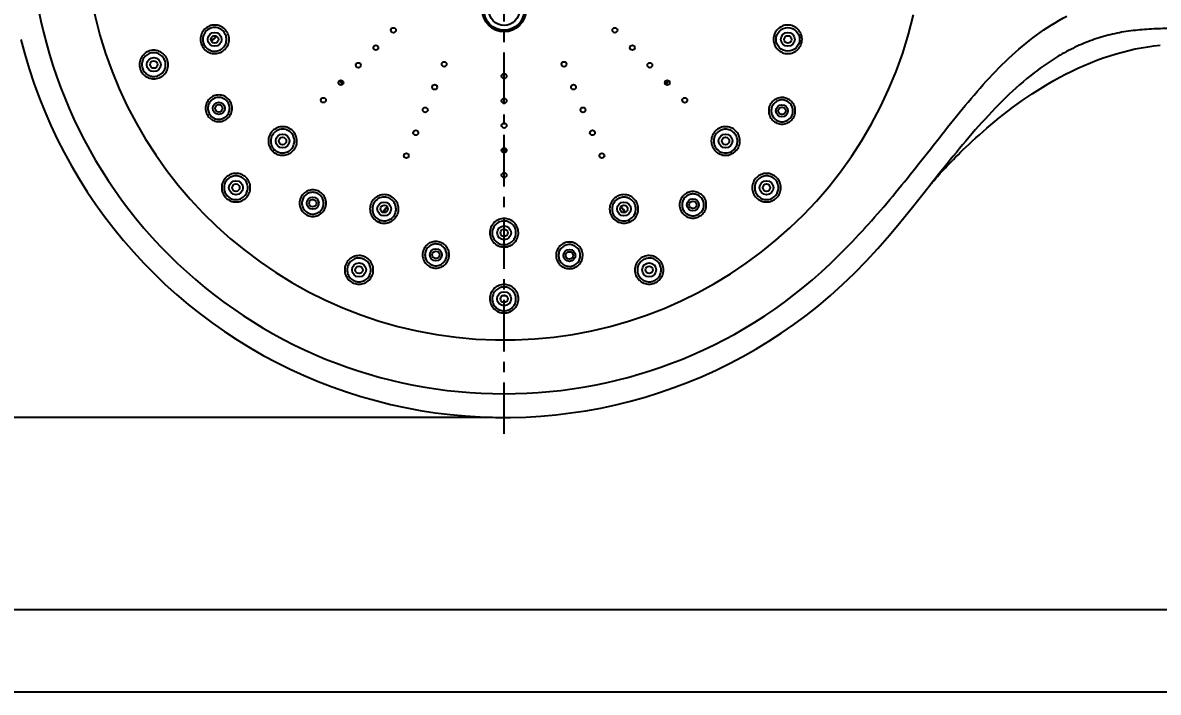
# Model space of a CAD drawing. Extents: x 2081 to 2501, y -23 to 274.
# Drawn here: x 2150.8 to 2288.6, y -23.4 to 57.8 of the extents above; entities that cross this region are included whole.
import ezdxf

# ---------------------------------------------------------------- set-up
doc = ezdxf.new("R2010")
doc.units = 0
doc.header["$LTSCALE"] = 10
doc.header["$MEASUREMENT"] = 0
doc.linetypes.add('CENTER', pattern=[2, 1.25, -0.25, 0.25, -0.25])
doc.layers.get('0').update_dxf_attribs({"color": 2, "linetype": 'CONTINUOUS'})
doc.layers.get('Defpoints').update_dxf_attribs({"linetype": 'CONTINUOUS'})
for name, color, linetype in [('AXES', 7, 'CONTINUOUS'), ('CENTER', 1, 'CENTER'), ('D', 2, 'CONTINUOUS'), ('LAYER_01', 7, 'CONTINUOUS'), ('TXT', 4, 'CONTINUOUS')]:
    doc.layers.add(name, color=color, linetype=linetype)
doc.styles.add('GHS', font='ROMANS.shx', dxfattribs={"bigfont": 'GHS.shx'})
doc.dimstyles.new('STANDARD$0', dxfattribs={"dimscale": 0, "dimtxt": 3.5, "dimasz": 3, "dimexe": 2, "dimexo": 1, "dimgap": 1, "dimtad": 3, "dimtoh": 1, "dimdec": 4, "dimdsep": 46, "dimtxsty": 'GHS', "dimcen": 2.5, "dimclrd": 256, "dimclre": 256, "dimclrt": 256, "dimadec": 0, "dimazin": 0, "dimtfac": 0.6, "dimtdec": 4, "dimtix": 1, "dimtmove": 2, "dimatfit": 3, "dimfxl": 0, "dimtolj": 1, "dimarcsym": 0})

# ---------------------------------------------------------------- blocks, each defined once
blk = doc.blocks.new('BORDER')
blk.add_line((0, 0), (1, 0))
blk = doc.blocks.new('HEAD BUTTOM')
at = {"color": 7, "linetype": 'Continuous'}
blk.add_line((1997.53, -291.99), (1997.94, -291.99), dxfattribs=at)
for points in [[(1939.12, -260.95), (1939.59, -262.74), (1940.11, -264.5), (1940.69, -266.25), (1941.33, -267.98), (1942.01, -269.69), (1942.75, -271.37), (1943.53, -273.04), (1944.37, -274.67), (1945.25, -276.28), (1946.18, -277.86), (1947.16, -279.42), (1948.19, -280.94), (1949.27, -282.43), (1950.39, -283.89)], [(2049.3, -278.75), (2049.38, -278.65), (2049.46, -278.54), (2049.56, -278.43), (2049.66, -278.31), (2049.77, -278.18), (2049.89, -278.04), (2050.02, -277.89), (2050.16, -277.73), (2050.31, -277.56), (2050.48, -277.37), (2050.65, -277.18), (2050.84, -276.97), (2051.05, -276.75), (2051.26, -276.52), (2051.49, -276.28), (2051.73, -276.03), (2051.98, -275.77), (2052.24, -275.5), (2052.51, -275.23), (2052.8, -274.94), (2053.11, -274.63), (2053.44, -274.31), (2053.79, -273.98), (2054.16, -273.63), (2054.55, -273.26), (2054.96, -272.89), (2055.39, -272.5), (2055.84, -272.1), (2056.31, -271.7), (2056.79, -271.3), (2057.28, -270.88), (2057.79, -270.47), (2058.32, -270.05), (2058.86, -269.63), (2059.42, -269.21), (2059.99, -268.79), (2060.58, -268.37), (2061.18, -267.95), (2061.8, -267.54), (2062.44, -267.13), (2063.09, -266.72), (2063.75, -266.32), (2064.44, -265.92), (2065.14, -265.53), (2065.85, -265.16), (2066.59, -264.79), (2067.33, -264.43), (2068.09, -264.09), (2068.86, -263.77), (2069.64, -263.47), (2070.42, -263.18), (2071.2, -262.92), (2071.98, -262.68), (2072.76, -262.47), (2073.53, -262.27), (2074.3, -262.1), (2075.07, -261.96), (2075.82, -261.83), (2076.57, -261.72), (2077.31, -261.64)], [(1950.39, -283.89), (1951.55, -285.32), (1952.76, -286.71), (1954.01, -288.06), (1955.3, -289.37), (1956.63, -290.65), (1958, -291.88), (1959.4, -293.07), (1960.84, -294.21), (1962.32, -295.32), (1963.82, -296.37), (1965.36, -297.38), (1966.93, -298.34), (1968.52, -299.25), (1970.14, -300.12), (1971.79, -300.93), (1973.46, -301.7), (1975.16, -302.41), (1976.88, -303.07), (1978.62, -303.68), (1980.37, -304.24), (1982.15, -304.74), (1983.93, -305.19), (1985.73, -305.58), (1987.54, -305.92), (1989.35, -306.2), (1991.18, -306.43), (1993.01, -306.6), (1994.84, -306.72), (1996.68, -306.78), (1998.51, -306.78), (2000.35, -306.73), (2002.18, -306.62), (2004.01, -306.46), (2005.84, -306.24), (2007.66, -305.97), (2009.47, -305.64), (2011.27, -305.25), (2013.06, -304.81), (2014.84, -304.31), (2016.6, -303.76), (2018.34, -303.16), (2020.07, -302.5), (2021.77, -301.8), (2023.44, -301.04), (2025.08, -300.24), (2026.69, -299.39), (2028.27, -298.5), (2029.83, -297.55), (2031.35, -296.56), (2032.87, -295.51), (2034.37, -294.4), (2035.86, -293.23), (2037.33, -291.99), (2038.79, -290.68), (2040.24, -289.29), (2041.67, -287.83), (2043.08, -286.3), (2044.47, -284.69), (2045.87, -283.03), (2047.27, -281.3), (2049.3, -278.75)]]:
    blk.add_lwpolyline(points, dxfattribs=at)
for radius, start, end in [(1.45, 21.5732, 54.3369), (1.5, 21.3903, 54.5026)]:
    blk.add_arc((2011.03, -282.47), radius, start, end, dxfattribs=at)
blk.add_open_spline([(2079.06, -259.61), (2078.31, -259.62), (2076.82, -259.65), (2074.59, -259.79), (2072.36, -260.1), (2070.16, -260.63), (2068.01, -261.4), (2065.93, -262.39), (2063.95, -263.59), (2061.42, -265.4), (2058.48, -268), (2055.25, -271.45), (2052.2, -275.09), (2050.23, -277.57), (2049.25, -278.81)], degree=3, knots=[0, 0, 0, 0, 0.060157, 0.120453, 0.180991, 0.241913, 0.303312, 0.36516, 0.427479, 0.490249, 0.616515, 0.743866, 0.871825, 1, 1, 1, 1], dxfattribs=at)
at = {"layer": 'AXES', "color": 7, "linetype": 'Continuous'}
for centre, radius, start, end in [((1961.65, -259.69), 1.45, 291.5732, 324.3369), ((1961.65, -259.69), 1.5, 291.3903, 324.5026), ((1979.7, -264.42), 2.5, 218.0744, 231.9199), ((1979.7, -264.42), 2.45, 218.1354, 231.8662), ((2015.76, -264.42), 2.45, 308.1354, 321.8662), ((2015.76, -264.42), 2.5, 308.0744, 321.9199), ((1997.73, -271.89), 2.5, 263.0744, 276.9199), ((1997.73, -271.89), 2.45, 263.1354, 276.8662), ((1984.43, -282.47), 1.5, 125.4957, 158.61), ((1984.43, -282.47), 1.45, 125.6675, 158.4275)]:
    blk.add_arc(centre, radius, start, end, dxfattribs=at)
at = {"layer": 'CENTER', "ltscale": 0.5}
blk.add_line((1997.74, -308.78), (1997.71, -184.01), dxfattribs=at)
at = {"layer": 'LAYER_01', "color": 7, "linetype": 'Continuous'}
for p, q in [((1961.05, -261.65), (1961.31, -261.53)), ((1969.68, -274.53), (1969.88, -274.32)), ((2025.86, -274.44), (2025.65, -274.25)), ((1982.58, -283.12), (1982.68, -282.85)), ((2012.99, -283.07), (2012.87, -282.81)), ((1997.79, -286.12), (1997.78, -285.83))]:
    blk.add_line(p, q, dxfattribs=at)
for centre, radius in [((1997.73, -257.4), 2.63), ((1997.73, -257.4), 2.43), ((1997.73, -257.39), 1.85), ((1962.62, -260.94), 0.841), ((1984.3, -259.83), 0.301), ((2011.17, -259.83), 0.301), ((2032.15, -260.94), 1.43), ((2032.15, -260.94), 0.841), ((1962.62, -260.94), 0.45), ((1982.17, -261.95), 0.301), ((2013.29, -261.95), 0.301), ((2032.15, -260.94), 0.45), ((1955.23, -264), 0.848), ((1955.23, -264), 0.45), ((1980.05, -264.07), 0.301), ((1990.46, -263.95), 0.301), ((2005, -263.95), 0.301), ((2015.41, -264.07), 0.301), ((1997.73, -265.39), 0.301), ((1977.93, -266.19), 0.302), ((1989.31, -266.72), 0.301), ((2006.15, -266.72), 0.301), ((2017.53, -266.19), 0.302), ((1963.12, -269.3), 0.731), ((1975.81, -268.31), 0.302), ((1997.73, -268.39), 0.301), ((2019.65, -268.32), 0.302), ((1963.12, -269.3), 0.45), ((1988.16, -269.49), 0.301), ((2007.3, -269.49), 0.301), ((2031.44, -269.6), 0.731), ((2031.44, -269.6), 0.45), ((1997.73, -271.39), 0.301), ((1970.86, -273.26), 0.841), ((1987.02, -272.26), 0.302), ((2008.45, -272.26), 0.302), ((2024.6, -273.26), 0.841), ((1970.86, -273.26), 0.45), ((1997.73, -274.39), 0.302), ((2024.6, -273.26), 0.45), ((1985.87, -275.04), 0.302), ((2009.59, -275.04), 0.302), ((1965.2, -278.92), 0.848), ((1997.73, -277.4), 0.302), ((2029.57, -278.92), 0.848), ((1965.2, -278.92), 0.45), ((2029.57, -278.92), 0.45), ((1974.52, -280.8), 0.731), ((1974.52, -280.8), 0.45), ((1983.19, -281.5), 0.841), ((2012.27, -281.5), 0.841), ((2020.64, -281), 0.731), ((2020.64, -281), 0.45), ((1983.19, -281.5), 0.45), ((2012.27, -281.5), 0.45), ((1997.73, -284.39), 0.841), ((1997.73, -284.39), 0.45), ((1989.46, -287.06), 0.731), ((2005.65, -287.13), 0.731), ((1989.46, -287.06), 0.45), ((2005.65, -287.13), 0.45), ((1980.13, -288.89), 0.848), ((1980.13, -288.89), 0.45), ((2015.33, -288.89), 0.848), ((2015.33, -288.89), 0.45), ((1997.73, -292.39), 0.848), ((1997.73, -292.39), 0.45)]:
    blk.add_circle(centre, radius, dxfattribs=at)
for centre, radius, start, end in [((1997.73, -246.39), 57.52, 45.017, 314.983), ((1997.73, -246.39), 51, 13.1166, 346.8834), ((1962.62, -260.94), 1.44, 22.4298, 202.5702), ((1962.62, -260.94), 1.44, 202.5, 204.3713), ((1970.86, -273.27), 1.44, 44.9298, 225.0702), ((2024.6, -273.27), 1.44, 134.9298, 315.0702), ((1970.86, -273.26), 1.44, 225, 226.8709), ((2024.6, -273.26), 1.44, 315, 316.8707), ((1983.19, -281.5), 1.44, 67.4298, 247.5702), ((2012.27, -281.51), 1.44, 112.4298, 292.5702), ((1983.19, -281.5), 1.44, 247.5, 249.3708), ((1997.73, -284.4), 1.44, 89.9298, 270.0702), ((2012.27, -281.5), 1.44, 292.5, 294.3693), ((1971.02, -219.73), 95.26, 315.0135, 317.7705), ((1997.73, -284.39), 1.44, 270, 271.833)]:
    blk.add_arc(centre, radius, start, end, dxfattribs=at)
for points, knots in [([(2041.55, -283.76), (2042.56, -282.65), (2044.53, -280.38), (2047.37, -276.89), (2050.14, -273.35), (2052.93, -269.82), (2055.81, -266.4), (2058.89, -263.19), (2062.25, -260.35), (2064.71, -258.8), (2065.99, -258.13)], [0, 0, 0, 0, 0.126309, 0.252619, 0.378911, 0.505086, 0.630866, 0.755696, 0.878863, 1, 1, 1, 1]), ([(1964.23, -260.27), (1964.14, -260.06), (1963.89, -259.67), (1963.31, -259.29), (1962.63, -259.15), (1961.95, -259.29), (1961.37, -259.67), (1960.99, -260.25), (1960.85, -260.93), (1960.94, -261.39), (1961.03, -261.6)], [0, 0, 0, 0, 0.125034, 0.250035, 0.375003, 0.499953, 0.624907, 0.749889, 0.874914, 1, 1, 1, 1]), ([(1961.05, -261.65), (1961.14, -261.85), (1961.41, -262.23), (1961.99, -262.59), (1962.67, -262.71), (1963.34, -262.57), (1963.9, -262.18), (1964.28, -261.6), (1964.41, -260.93), (1964.32, -260.48), (1964.23, -260.27)], [0, 0, 0, 0, 0.125058, 0.250076, 0.375057, 0.500012, 0.624959, 0.749927, 0.874935, 1, 1, 1, 1]), ([(2030.55, -260.27), (2030.46, -260.48), (2030.37, -260.94), (2030.5, -261.61), (2030.89, -262.19), (2031.46, -262.58), (2032.14, -262.71), (2032.82, -262.58), (2033.4, -262.19), (2033.66, -261.8), (2033.74, -261.6)], [0, 0, 0, 0, 0.125032, 0.250032, 0.375, 0.499952, 0.624907, 0.74989, 0.874916, 1, 1, 1, 1]), ([(2033.74, -261.6), (2033.83, -261.39), (2033.92, -260.93), (2033.79, -260.25), (2033.4, -259.68), (2032.82, -259.29), (2032.14, -259.16), (2031.46, -259.29), (2030.89, -259.68), (2030.63, -260.06), (2030.55, -260.27)], [0, 0, 0, 0, 0.125056, 0.250075, 0.375058, 0.500014, 0.624963, 0.749929, 0.874937, 1, 1, 1, 1]), ([(1961.31, -261.53), (1961.39, -261.7), (1961.61, -262.01), (1962.09, -262.31), (1962.65, -262.41), (1963.21, -262.29), (1963.67, -261.97), (1963.99, -261.49), (1964.09, -260.93), (1964.02, -260.56), (1963.95, -260.39)], [0, 0, 0, 0, 0.12504, 0.250052, 0.375041, 0.500012, 0.624975, 0.749949, 0.874951, 1, 1, 1, 1]), ([(1956.84, -263.33), (1956.75, -263.12), (1956.49, -262.74), (1955.92, -262.35), (1955.23, -262.21), (1954.55, -262.35), (1953.98, -262.73), (1953.59, -263.31), (1953.46, -263.99), (1953.55, -264.45), (1953.63, -264.66)], [0, 0, 0, 0, 0.12506, 0.250072, 0.375031, 0.499957, 0.624887, 0.749858, 0.874892, 1, 1, 1, 1]), ([(1956.55, -263.45), (1956.48, -263.28), (1956.27, -262.96), (1955.79, -262.63), (1955.22, -262.52), (1954.66, -262.63), (1954.18, -262.95), (1953.86, -263.43), (1953.75, -264), (1953.82, -264.38), (1953.9, -264.55)], [0, 0, 0, 0, 0.125037, 0.250039, 0.375009, 0.49996, 0.624914, 0.749894, 0.874917, 1, 1, 1, 1]), ([(1953.63, -264.66), (1953.72, -264.87), (1953.98, -265.26), (1954.55, -265.64), (1955.24, -265.78), (1955.92, -265.64), (1956.49, -265.26), (1956.88, -264.68), (1957.01, -264), (1956.92, -263.54), (1956.84, -263.33)], [0, 0, 0, 0, 0.125078, 0.250106, 0.375078, 0.500008, 0.624932, 0.74989, 0.874909, 1, 1, 1, 1]), ([(1953.9, -264.55), (1953.97, -264.72), (1954.18, -265.04), (1954.66, -265.37), (1955.23, -265.48), (1955.79, -265.37), (1956.27, -265.05), (1956.59, -264.57), (1956.7, -264), (1956.63, -263.62), (1956.55, -263.45)], [0, 0, 0, 0, 0.125053, 0.25007, 0.375052, 0.500006, 0.624954, 0.749923, 0.874932, 1, 1, 1, 1]), ([(1964.27, -268.16), (1964.12, -268.01), (1963.76, -267.76), (1963.13, -267.64), (1962.49, -267.76), (1961.95, -268.12), (1961.59, -268.66), (1961.47, -269.3), (1961.59, -269.93), (1961.84, -270.29), (1961.98, -270.44)], [0, 0, 0, 0, 0.125035, 0.250018, 0.374971, 0.499914, 0.624875, 0.749881, 0.874928, 1, 1, 1, 1]), ([(1964.06, -268.37), (1963.93, -268.25), (1963.64, -268.05), (1963.12, -267.94), (1962.6, -268.05), (1962.16, -268.34), (1961.86, -268.78), (1961.76, -269.3), (1961.87, -269.82), (1962.06, -270.12), (1962.18, -270.24)], [0, 0, 0, 0, 0.125022, 0.250006, 0.374973, 0.499936, 0.624911, 0.749917, 0.874949, 1, 1, 1, 1]), ([(1961.98, -270.44), (1962.13, -270.59), (1962.49, -270.83), (1963.13, -270.96), (1963.76, -270.83), (1964.3, -270.47), (1964.66, -269.94), (1964.79, -269.3), (1964.66, -268.67), (1964.42, -268.3), (1964.27, -268.16)], [0, 0, 0, 0, 0.12506, 0.250063, 0.375029, 0.499971, 0.624923, 0.749912, 0.874945, 1, 1, 1, 1]), ([(1962.18, -270.24), (1962.31, -270.36), (1962.6, -270.56), (1963.12, -270.66), (1963.64, -270.56), (1964.08, -270.26), (1964.37, -269.82), (1964.48, -269.3), (1964.37, -268.79), (1964.18, -268.49), (1964.06, -268.37)], [0, 0, 0, 0, 0.125045, 0.250048, 0.375027, 0.499989, 0.624955, 0.749945, 0.874965, 1, 1, 1, 1]), ([(2032.94, -270.21), (2033.02, -270.02), (2033.1, -269.6), (2032.97, -268.96), (2032.62, -268.43), (2032.08, -268.07), (2031.45, -267.94), (2030.81, -268.07), (2030.28, -268.43), (2030.04, -268.79), (2029.96, -268.98)], [0, 0, 0, 0, 0.125058, 0.25006, 0.375026, 0.499969, 0.624923, 0.749915, 0.874947, 1, 1, 1, 1]), ([(2032.67, -270.11), (2032.74, -269.95), (2032.81, -269.6), (2032.7, -269.09), (2032.41, -268.65), (2031.97, -268.35), (2031.45, -268.25), (2030.93, -268.35), (2030.5, -268.65), (2030.3, -268.94), (2030.23, -269.1)], [0, 0, 0, 0, 0.125044, 0.250045, 0.375025, 0.499987, 0.624955, 0.749947, 0.874966, 1, 1, 1, 1]), ([(2029.96, -268.98), (2029.87, -269.17), (2029.79, -269.6), (2029.91, -270.23), (2030.27, -270.77), (2030.81, -271.13), (2031.44, -271.26), (2032.08, -271.13), (2032.62, -270.77), (2032.86, -270.41), (2032.94, -270.21)], [0, 0, 0, 0, 0.125033, 0.250015, 0.374967, 0.499911, 0.624875, 0.749883, 0.87493, 1, 1, 1, 1]), ([(2030.23, -269.1), (2030.17, -269.26), (2030.1, -269.6), (2030.2, -270.12), (2030.49, -270.56), (2030.93, -270.86), (2031.45, -270.96), (2031.97, -270.86), (2032.41, -270.56), (2032.61, -270.27), (2032.67, -270.11)], [0, 0, 0, 0, 0.125021, 0.250004, 0.37497, 0.499934, 0.624911, 0.749918, 0.87495, 1, 1, 1, 1]), ([(1972.09, -272.03), (1971.93, -271.87), (1971.54, -271.62), (1970.86, -271.48), (1970.18, -271.61), (1969.61, -272), (1969.22, -272.58), (1969.09, -273.26), (1969.22, -273.94), (1969.48, -274.33), (1969.64, -274.49)], [0, 0, 0, 0, 0.125034, 0.250035, 0.375003, 0.499953, 0.624907, 0.749889, 0.874914, 1, 1, 1, 1]), ([(1969.68, -274.53), (1969.84, -274.68), (1970.23, -274.92), (1970.91, -275.04), (1971.58, -274.89), (1972.14, -274.5), (1972.52, -273.92), (1972.64, -273.25), (1972.51, -272.57), (1972.25, -272.19), (1972.09, -272.03)], [0, 0, 0, 0, 0.125058, 0.250076, 0.375057, 0.500012, 0.624959, 0.749927, 0.874935, 1, 1, 1, 1]), ([(1969.88, -274.31), (1970.01, -274.44), (1970.33, -274.64), (1970.89, -274.74), (1971.45, -274.62), (1971.92, -274.29), (1972.23, -273.81), (1972.33, -273.25), (1972.22, -272.7), (1972, -272.38), (1971.87, -272.25)], [0, 0, 0, 0, 0.12504, 0.250052, 0.375041, 0.500012, 0.624975, 0.749949, 0.874951, 1, 1, 1, 1]), ([(2023.37, -272.03), (2023.21, -272.19), (2022.95, -272.58), (2022.82, -273.26), (2022.95, -273.94), (2023.34, -274.52), (2023.92, -274.9), (2024.6, -275.04), (2025.28, -274.9), (2025.66, -274.64), (2025.82, -274.49)], [0, 0, 0, 0, 0.125034, 0.250035, 0.375003, 0.499953, 0.624907, 0.749889, 0.874914, 1, 1, 1, 1]), ([(2025.86, -274.44), (2026.02, -274.28), (2026.26, -273.89), (2026.38, -273.21), (2026.23, -272.54), (2025.84, -271.98), (2025.26, -271.61), (2024.58, -271.48), (2023.91, -271.62), (2023.53, -271.88), (2023.37, -272.03)], [0, 0, 0, 0, 0.125058, 0.250076, 0.375057, 0.500012, 0.624959, 0.749927, 0.874935, 1, 1, 1, 1]), ([(2025.65, -274.25), (2025.78, -274.11), (2025.98, -273.79), (2026.08, -273.23), (2025.95, -272.67), (2025.63, -272.21), (2025.15, -271.9), (2024.59, -271.79), (2024.04, -271.91), (2023.72, -272.12), (2023.59, -272.25)], [0, 0, 0, 0, 0.12504, 0.250052, 0.375041, 0.500012, 0.624975, 0.749949, 0.874951, 1, 1, 1, 1]), ([(1966.43, -277.69), (1966.27, -277.53), (1965.89, -277.27), (1965.2, -277.14), (1964.52, -277.27), (1963.95, -277.66), (1963.56, -278.24), (1963.43, -278.92), (1963.56, -279.6), (1963.82, -279.98), (1963.98, -280.14)], [0, 0, 0, 0, 0.12506, 0.250072, 0.375031, 0.499957, 0.624887, 0.749858, 0.874892, 1, 1, 1, 1]), ([(1966.22, -277.91), (1966.08, -277.78), (1965.76, -277.56), (1965.2, -277.45), (1964.63, -277.56), (1964.15, -277.88), (1963.83, -278.36), (1963.72, -278.93), (1963.83, -279.49), (1964.05, -279.81), (1964.18, -279.94)], [0, 0, 0, 0, 0.125037, 0.250039, 0.375009, 0.49996, 0.624914, 0.749894, 0.874917, 1, 1, 1, 1]), ([(1963.98, -280.14), (1964.14, -280.3), (1964.53, -280.56), (1965.21, -280.7), (1965.89, -280.56), (1966.47, -280.18), (1966.85, -279.6), (1966.99, -278.92), (1966.85, -278.24), (1966.59, -277.85), (1966.43, -277.69)], [0, 0, 0, 0, 0.125078, 0.250106, 0.375078, 0.500008, 0.624932, 0.74989, 0.874909, 1, 1, 1, 1]), ([(1964.18, -279.94), (1964.31, -280.08), (1964.63, -280.29), (1965.2, -280.4), (1965.76, -280.29), (1966.24, -279.97), (1966.56, -279.49), (1966.68, -278.93), (1966.56, -278.36), (1966.35, -278.04), (1966.22, -277.91)], [0, 0, 0, 0, 0.125053, 0.25007, 0.375052, 0.500006, 0.624954, 0.749923, 0.874932, 1, 1, 1, 1]), ([(2028.34, -277.7), (2028.18, -277.86), (2027.93, -278.24), (2027.79, -278.92), (2027.92, -279.6), (2028.31, -280.18), (2028.88, -280.56), (2029.57, -280.7), (2030.24, -280.56), (2030.63, -280.3), (2030.79, -280.14)], [0, 0, 0, 0, 0.125057, 0.250067, 0.375026, 0.499953, 0.624885, 0.749858, 0.874893, 1, 1, 1, 1]), ([(2028.56, -277.91), (2028.43, -278.04), (2028.21, -278.36), (2028.1, -278.93), (2028.21, -279.49), (2028.53, -279.97), (2029.01, -280.29), (2029.57, -280.4), (2030.14, -280.29), (2030.46, -280.07), (2030.59, -279.94)], [0, 0, 0, 0, 0.125035, 0.250036, 0.375006, 0.499957, 0.624912, 0.749894, 0.874917, 1, 1, 1, 1]), ([(2030.79, -280.14), (2030.95, -279.98), (2031.21, -279.6), (2031.34, -278.92), (2031.21, -278.24), (2030.82, -277.66), (2030.25, -277.28), (2029.57, -277.14), (2028.89, -277.28), (2028.5, -277.54), (2028.34, -277.7)], [0, 0, 0, 0, 0.125083, 0.250113, 0.375092, 0.500029, 0.624961, 0.749925, 0.874942, 1, 1, 1, 1]), ([(2030.59, -279.94), (2030.72, -279.81), (2030.94, -279.49), (2031.05, -278.93), (2030.94, -278.36), (2030.62, -277.88), (2030.14, -277.56), (2029.57, -277.45), (2029.01, -277.56), (2028.69, -277.78), (2028.56, -277.91)], [0, 0, 0, 0, 0.125059, 0.250079, 0.375067, 0.500028, 0.624983, 0.749957, 0.874964, 1, 1, 1, 1]), ([(1975.15, -279.3), (1974.95, -279.22), (1974.53, -279.14), (1973.89, -279.26), (1973.35, -279.62), (1972.99, -280.16), (1972.86, -280.8), (1972.99, -281.43), (1973.35, -281.97), (1973.71, -282.21), (1973.91, -282.29)], [0, 0, 0, 0, 0.125035, 0.250018, 0.374971, 0.499914, 0.624875, 0.749881, 0.874928, 1, 1, 1, 1]), ([(1975.03, -279.58), (1974.87, -279.52), (1974.52, -279.45), (1974, -279.55), (1973.56, -279.84), (1973.27, -280.28), (1973.16, -280.8), (1973.27, -281.32), (1973.56, -281.76), (1973.86, -281.96), (1974.02, -282.03)], [0, 0, 0, 0, 0.125022, 0.250006, 0.374973, 0.499936, 0.624911, 0.749917, 0.874949, 1, 1, 1, 1]), ([(1973.91, -282.29), (1974.1, -282.37), (1974.53, -282.46), (1975.16, -282.33), (1975.7, -281.97), (1976.06, -281.43), (1976.19, -280.8), (1976.06, -280.16), (1975.7, -279.63), (1975.34, -279.38), (1975.15, -279.3)], [0, 0, 0, 0, 0.12506, 0.250063, 0.375029, 0.499971, 0.624923, 0.749912, 0.874945, 1, 1, 1, 1]), ([(1974.02, -282.03), (1974.17, -282.09), (1974.52, -282.16), (1975.04, -282.06), (1975.48, -281.77), (1975.78, -281.32), (1975.88, -280.81), (1975.78, -280.29), (1975.48, -279.85), (1975.19, -279.65), (1975.03, -279.58)], [0, 0, 0, 0, 0.125045, 0.250048, 0.375027, 0.499989, 0.624955, 0.749945, 0.874965, 1, 1, 1, 1]), ([(2021.78, -282.14), (2021.93, -281.99), (2022.17, -281.63), (2022.3, -281), (2022.17, -280.36), (2021.81, -279.82), (2021.27, -279.46), (2020.64, -279.34), (2020, -279.46), (2019.64, -279.7), (2019.49, -279.85)], [0, 0, 0, 0, 0.12506, 0.250063, 0.375029, 0.499971, 0.624923, 0.749912, 0.874945, 1, 1, 1, 1]), ([(1983.85, -279.89), (1983.65, -279.81), (1983.19, -279.72), (1982.51, -279.85), (1981.93, -280.24), (1981.55, -280.81), (1981.41, -281.49), (1981.55, -282.18), (1981.93, -282.75), (1982.32, -283.01), (1982.53, -283.1)], [0, 0, 0, 0, 0.125034, 0.250035, 0.375003, 0.499953, 0.624907, 0.749889, 0.874914, 1, 1, 1, 1]), ([(1982.58, -283.12), (1982.79, -283.2), (1983.24, -283.27), (1983.91, -283.12), (1984.48, -282.73), (1984.85, -282.15), (1984.97, -281.47), (1984.83, -280.8), (1984.44, -280.23), (1984.06, -279.98), (1983.85, -279.89)], [0, 0, 0, 0, 0.125058, 0.250076, 0.375057, 0.500012, 0.624959, 0.749927, 0.874935, 1, 1, 1, 1]), ([(1982.68, -282.85), (1982.85, -282.91), (1983.23, -282.98), (1983.79, -282.85), (1984.25, -282.53), (1984.56, -282.05), (1984.66, -281.49), (1984.54, -280.93), (1984.23, -280.46), (1983.91, -280.25), (1983.74, -280.18)], [0, 0, 0, 0, 0.12504, 0.250052, 0.375041, 0.500012, 0.624975, 0.749949, 0.874951, 1, 1, 1, 1]), ([(2011.61, -279.89), (2011.4, -279.98), (2011.01, -280.24), (2010.63, -280.82), (2010.49, -281.5), (2010.63, -282.18), (2011.01, -282.75), (2011.59, -283.14), (2012.27, -283.27), (2012.73, -283.18), (2012.93, -283.1)], [0, 0, 0, 0, 0.125034, 0.250035, 0.375003, 0.499953, 0.624907, 0.749889, 0.874914, 1, 1, 1, 1]), ([(2012.99, -283.07), (2013.19, -282.98), (2013.57, -282.72), (2013.93, -282.13), (2014.05, -281.46), (2013.9, -280.79), (2013.51, -280.22), (2012.94, -279.85), (2012.27, -279.72), (2011.81, -279.81), (2011.61, -279.89)], [0, 0, 0, 0, 0.125058, 0.250076, 0.375057, 0.500012, 0.624959, 0.749927, 0.874935, 1, 1, 1, 1]), ([(2012.87, -282.81), (2013.04, -282.74), (2013.35, -282.52), (2013.65, -282.03), (2013.75, -281.47), (2013.63, -280.92), (2013.3, -280.45), (2012.83, -280.14), (2012.27, -280.03), (2011.9, -280.11), (2011.73, -280.18)], [0, 0, 0, 0, 0.12504, 0.250052, 0.375041, 0.500012, 0.624975, 0.749949, 0.874951, 1, 1, 1, 1]), ([(2019.49, -279.85), (2019.34, -280), (2019.1, -280.36), (2018.97, -281), (2019.1, -281.63), (2019.46, -282.17), (2020, -282.53), (2020.64, -282.66), (2021.27, -282.53), (2021.63, -282.29), (2021.78, -282.14)], [0, 0, 0, 0, 0.125035, 0.250018, 0.374971, 0.499914, 0.624875, 0.749881, 0.874928, 1, 1, 1, 1]), ([(2019.71, -280.07), (2019.58, -280.19), (2019.39, -280.49), (2019.28, -281.01), (2019.39, -281.53), (2019.68, -281.97), (2020.12, -282.26), (2020.64, -282.36), (2021.16, -282.26), (2021.46, -282.06), (2021.58, -281.94)], [0, 0, 0, 0, 0.125022, 0.250006, 0.374973, 0.499936, 0.624911, 0.749917, 0.874949, 1, 1, 1, 1]), ([(2021.58, -281.94), (2021.7, -281.82), (2021.9, -281.52), (2022, -281), (2021.9, -280.49), (2021.6, -280.05), (2021.16, -279.75), (2020.64, -279.65), (2020.12, -279.75), (2019.83, -279.95), (2019.71, -280.07)], [0, 0, 0, 0, 0.125045, 0.250048, 0.375027, 0.499989, 0.624955, 0.749945, 0.874965, 1, 1, 1, 1]), ([(1997.73, -282.65), (1997.51, -282.65), (1997.05, -282.74), (1996.47, -283.13), (1996.09, -283.71), (1995.95, -284.39), (1996.09, -285.07), (1996.47, -285.65), (1997.05, -286.03), (1997.51, -286.12), (1997.73, -286.12)], [0, 0, 0, 0, 0.125034, 0.250035, 0.375004, 0.499954, 0.624908, 0.74989, 0.874915, 1, 1, 1, 1]), ([(1997.79, -286.12), (1998.01, -286.11), (1998.46, -286.01), (1999.02, -285.61), (1999.39, -285.03), (1999.51, -284.36), (1999.37, -283.69), (1998.98, -283.12), (1998.41, -282.74), (1997.95, -282.65), (1997.73, -282.65)], [0, 0, 0, 0, 0.125059, 0.250077, 0.375059, 0.500013, 0.62496, 0.749927, 0.874936, 1, 1, 1, 1]), ([(1997.78, -285.83), (1997.96, -285.83), (1998.33, -285.74), (1998.8, -285.41), (1999.1, -284.93), (1999.21, -284.37), (1999.09, -283.82), (1998.77, -283.35), (1998.29, -283.03), (1997.92, -282.96), (1997.73, -282.96)], [0, 0, 0, 0, 0.125041, 0.250053, 0.375042, 0.500012, 0.624976, 0.74995, 0.874952, 1, 1, 1, 1]), ([(1989.46, -285.44), (1989.25, -285.44), (1988.82, -285.52), (1988.28, -285.88), (1987.92, -286.42), (1987.8, -287.06), (1987.92, -287.69), (1988.28, -288.23), (1988.82, -288.59), (1989.25, -288.68), (1989.46, -288.68)], [0, 0, 0, 0, 0.125035, 0.250016, 0.374969, 0.499912, 0.624875, 0.749881, 0.874928, 1, 1, 1, 1]), ([(1989.46, -285.74), (1989.29, -285.74), (1988.94, -285.81), (1988.5, -286.11), (1988.2, -286.55), (1988.1, -287.07), (1988.2, -287.59), (1988.5, -288.03), (1988.94, -288.32), (1989.29, -288.39), (1989.46, -288.39)], [0, 0, 0, 0, 0.125022, 0.250004, 0.374972, 0.499935, 0.624911, 0.749917, 0.874949, 1, 1, 1, 1]), ([(1989.46, -288.68), (1989.67, -288.68), (1990.1, -288.59), (1990.63, -288.23), (1990.99, -287.69), (1991.12, -287.06), (1990.99, -286.42), (1990.63, -285.89), (1990.1, -285.53), (1989.67, -285.44), (1989.46, -285.44)], [0, 0, 0, 0, 0.12506, 0.250063, 0.375029, 0.499971, 0.624923, 0.749913, 0.874945, 1, 1, 1, 1]), ([(1989.46, -288.39), (1989.63, -288.39), (1989.98, -288.32), (1990.42, -288.03), (1990.71, -287.59), (1990.81, -287.07), (1990.71, -286.55), (1990.42, -286.11), (1989.98, -285.81), (1989.63, -285.75), (1989.46, -285.74)], [0, 0, 0, 0, 0.125045, 0.250048, 0.375027, 0.499989, 0.624955, 0.749945, 0.874965, 1, 1, 1, 1]), ([(2005.03, -285.63), (2004.84, -285.71), (2004.48, -285.95), (2004.11, -286.49), (2003.99, -287.13), (2004.11, -287.76), (2004.47, -288.3), (2005.01, -288.66), (2005.65, -288.79), (2006.08, -288.7), (2006.27, -288.62)], [0, 0, 0, 0, 0.125035, 0.250018, 0.374971, 0.499914, 0.624875, 0.749881, 0.874928, 1, 1, 1, 1]), ([(2005.15, -285.92), (2004.99, -285.98), (2004.69, -286.18), (2004.4, -286.62), (2004.29, -287.14), (2004.4, -287.66), (2004.69, -288.1), (2005.13, -288.39), (2005.65, -288.5), (2006, -288.43), (2006.16, -288.36)], [0, 0, 0, 0, 0.125022, 0.250006, 0.374973, 0.499936, 0.624911, 0.749917, 0.874949, 1, 1, 1, 1]), ([(2006.27, -288.62), (2006.46, -288.54), (2006.83, -288.3), (2007.18, -287.76), (2007.31, -287.13), (2007.19, -286.49), (2006.83, -285.96), (2006.29, -285.6), (2005.65, -285.47), (2005.23, -285.55), (2005.03, -285.63)], [0, 0, 0, 0, 0.12506, 0.250063, 0.375029, 0.499972, 0.624923, 0.749912, 0.874945, 1, 1, 1, 1]), ([(2006.16, -288.36), (2006.32, -288.29), (2006.61, -288.1), (2006.91, -287.66), (2007.01, -287.14), (2006.91, -286.62), (2006.61, -286.18), (2006.17, -285.88), (2005.65, -285.78), (2005.31, -285.85), (2005.15, -285.92)], [0, 0, 0, 0, 0.125045, 0.250048, 0.375028, 0.49999, 0.624955, 0.749945, 0.874965, 1, 1, 1, 1]), ([(1980.79, -287.29), (1980.58, -287.2), (1980.13, -287.11), (1979.45, -287.25), (1978.87, -287.63), (1978.48, -288.21), (1978.35, -288.89), (1978.48, -289.57), (1978.87, -290.15), (1979.26, -290.4), (1979.47, -290.49)], [0, 0, 0, 0, 0.12506, 0.250072, 0.375031, 0.499957, 0.624887, 0.749858, 0.874892, 1, 1, 1, 1]), ([(1980.68, -287.57), (1980.5, -287.5), (1980.12, -287.42), (1979.56, -287.53), (1979.08, -287.85), (1978.76, -288.33), (1978.65, -288.9), (1978.76, -289.46), (1979.08, -289.94), (1979.4, -290.16), (1979.57, -290.23)], [0, 0, 0, 0, 0.125037, 0.250039, 0.375009, 0.49996, 0.624914, 0.749894, 0.874917, 1, 1, 1, 1]), ([(1979.47, -290.49), (1979.67, -290.58), (1980.13, -290.67), (1980.81, -290.53), (1981.39, -290.15), (1981.78, -289.57), (1981.91, -288.89), (1981.77, -288.21), (1981.39, -287.63), (1981, -287.37), (1980.79, -287.29)], [0, 0, 0, 0, 0.125078, 0.250106, 0.375078, 0.500008, 0.624932, 0.74989, 0.874909, 1, 1, 1, 1]), ([(1979.57, -290.23), (1979.75, -290.3), (1980.13, -290.38), (1980.69, -290.26), (1981.17, -289.94), (1981.49, -289.47), (1981.6, -288.9), (1981.49, -288.33), (1981.17, -287.86), (1980.85, -287.64), (1980.68, -287.57)], [0, 0, 0, 0, 0.125053, 0.25007, 0.375052, 0.500006, 0.624954, 0.749923, 0.874932, 1, 1, 1, 1]), ([(2014.67, -287.29), (2014.46, -287.37), (2014.07, -287.63), (2013.69, -288.21), (2013.55, -288.89), (2013.69, -289.57), (2014.07, -290.15), (2014.65, -290.53), (2015.33, -290.67), (2015.79, -290.58), (2016, -290.49)], [0, 0, 0, 0, 0.12506, 0.250072, 0.375031, 0.499957, 0.624887, 0.749858, 0.874892, 1, 1, 1, 1]), ([(2014.79, -287.57), (2014.61, -287.64), (2014.29, -287.86), (2013.97, -288.33), (2013.86, -288.9), (2013.97, -289.47), (2014.29, -289.94), (2014.77, -290.26), (2015.34, -290.38), (2015.72, -290.3), (2015.89, -290.23)], [0, 0, 0, 0, 0.125037, 0.250039, 0.375009, 0.49996, 0.624914, 0.749894, 0.874917, 1, 1, 1, 1]), ([(2016, -290.49), (2016.21, -290.4), (2016.59, -290.15), (2016.98, -289.57), (2017.12, -288.89), (2016.98, -288.21), (2016.59, -287.63), (2016.02, -287.25), (2015.34, -287.11), (2014.88, -287.2), (2014.67, -287.29)], [0, 0, 0, 0, 0.125078, 0.250106, 0.375078, 0.500008, 0.624932, 0.74989, 0.874909, 1, 1, 1, 1]), ([(2015.89, -290.23), (2016.06, -290.16), (2016.38, -289.94), (2016.7, -289.46), (2016.82, -288.9), (2016.7, -288.33), (2016.38, -287.85), (2015.9, -287.53), (2015.34, -287.42), (2014.96, -287.5), (2014.79, -287.57)], [0, 0, 0, 0, 0.125053, 0.25007, 0.375052, 0.500006, 0.624954, 0.749923, 0.874932, 1, 1, 1, 1]), ([(1997.73, -290.66), (1997.51, -290.66), (1997.05, -290.75), (1996.47, -291.13), (1996.08, -291.71), (1995.95, -292.39), (1996.08, -293.07), (1996.47, -293.65), (1997.05, -294.03), (1997.51, -294.12), (1997.73, -294.12)], [0, 0, 0, 0, 0.125059, 0.250072, 0.375031, 0.499958, 0.624889, 0.74986, 0.874893, 1, 1, 1, 1]), ([(1997.73, -294.12), (1997.96, -294.12), (1998.41, -294.03), (1998.99, -293.65), (1999.38, -293.07), (1999.51, -292.39), (1999.38, -291.71), (1998.99, -291.13), (1998.41, -290.75), (1997.96, -290.66), (1997.73, -290.66)], [0, 0, 0, 0, 0.125078, 0.250106, 0.375078, 0.500009, 0.624934, 0.749892, 0.87491, 1, 1, 1, 1]), ([(1997.73, -290.96), (1997.54, -290.96), (1997.17, -291.04), (1996.69, -291.36), (1996.37, -291.84), (1996.25, -292.4), (1996.37, -292.97), (1996.69, -293.45), (1997.17, -293.77), (1997.54, -293.84), (1997.73, -293.84)], [0, 0, 0, 0, 0.125036, 0.250039, 0.375009, 0.49996, 0.624915, 0.749895, 0.874918, 1, 1, 1, 1]), ([(1997.73, -293.84), (1997.92, -293.84), (1998.3, -293.77), (1998.78, -293.45), (1999.1, -292.97), (1999.21, -292.4), (1999.1, -291.84), (1998.78, -291.36), (1998.3, -291.04), (1997.92, -290.96), (1997.73, -290.96)], [0, 0, 0, 0, 0.125053, 0.250071, 0.375052, 0.500007, 0.624955, 0.749924, 0.874933, 1, 1, 1, 1])]:
    blk.add_open_spline(points, degree=3, knots=knots, dxfattribs=at)
for points in [[(1961.03, -261.6), (1961.03, -261.61), (1961.04, -261.63), (1961.05, -261.65)], [(1969.64, -274.49), (1969.65, -274.5), (1969.67, -274.51), (1969.68, -274.53)], [(2025.82, -274.49), (2025.84, -274.47), (2025.85, -274.46), (2025.86, -274.44)], [(1982.53, -283.1), (1982.55, -283.1), (1982.56, -283.11), (1982.58, -283.12)], [(2012.93, -283.1), (2012.95, -283.09), (2012.97, -283.08), (2012.99, -283.07)], [(1997.73, -286.12), (1997.75, -286.12), (1997.77, -286.12), (1997.79, -286.12)]]:
    blk.add_open_spline(points, degree=3, dxfattribs=at)
blk = doc.blocks.new('*D2')
at = {"layer": 'D'}
for p, q in [((2208.04, 130.74), (2137.18, 130.74)), ((2139.18, 127.74), (2139.18, 12.97)), ((2207.79, 9.97), (2137.18, 9.97))]:
    blk.add_line(p, q, dxfattribs=at)
for points in [[(2138.68, 127.74), (2139.68, 127.74), (2139.18, 130.74)], [(2138.68, 12.97), (2139.68, 12.97), (2139.18, 9.97)]]:
    blk.add_solid(points, dxfattribs=at)
at = {"layer": 'Defpoints', "color": 0}
for p in [(2209.04, 130.74), (2139.18, 9.97), (2208.79, 9.97)]:
    blk.add_point(p, dxfattribs=at)
at = {"layer": 'D', "insert": (2136.43, 70.35), "char_height": 3.5, "attachment_point": 5, "rotation": 90, "style": 'GHS'}
blk.add_mtext('\\A1;%%C120', dxfattribs=at)

msp = doc.modelspace()

# ---------------------------------------------------------------- linework, layer by layer
at = {"layer": 'TXT', "color": 4}
msp.add_lwpolyline([(2489.58638, -13.35383), (2111.58638, -13.35383), (2111.58638, 260.64617), (2489.58638, 260.64617)], close=True, dxfattribs=at)

# ---------------------------------------------------------------- block references
at = {"xscale": -420, "yscale": 297, "zscale": 420}
msp.add_blockref('BORDER', (2500.58638, -23.35383), dxfattribs=at)
at = {"layer": 'CENTER', "ltscale": 0.5}
msp.add_blockref('HEAD BUTTOM', (211.45976, 316.7478), dxfattribs=at)

# ---------------------------------------------------------------- dimensions: what is measured, and where the dimension line sits
at = {"layer": 'D'}
dim = msp.add_linear_dim(base=(2139.17982, 9.96761), p1=(2209.04495, 130.74137), p2=(2208.78876, 9.96761), angle=90, text='%%C120', dimstyle='STANDARD$0', override={"dimscale": 1, "dimcen": -0.5, "dimazin": 2, "dimatfit": 0, "dimlwd": 65535, "dimlwe": 65535}, dxfattribs=at)
dim.commit()
dim.dimension.update_dxf_attribs({"geometry": '*D2', "text_midpoint": (2136.42982, 70.35449)})

doc.saveas('drawing.dxf')
